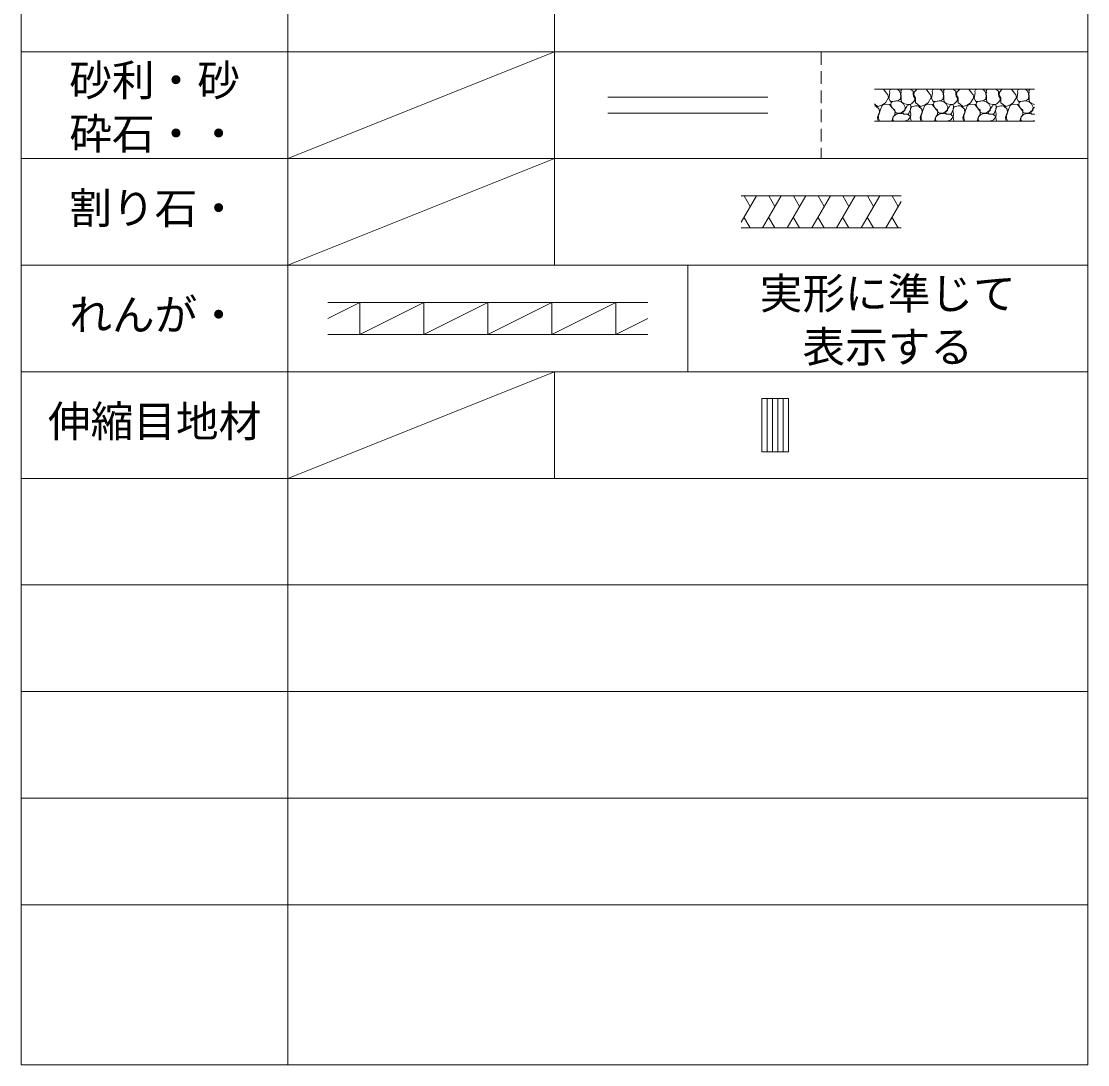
# Model space of a CAD drawing. Units: millimetres on the paper. Extents: x -203 to 203, y -134 to 134.
# Drawn here: x -102.3 to -2.3, y -134.3 to -36.4 of the extents above; entities that cross this region are included whole.
import ezdxf
from ezdxf.enums import TextEntityAlignment as Align

# ---------------------------------------------------------------- set-up
doc = ezdxf.new("R2010")
doc.units = ezdxf.units.MM
doc.linetypes.add('DASHED1', pattern=[1.8, 1.2, -0.6])
for name, color, linetype, lineweight in [('E-2_下地全般', 4, 'Continuous', 5), ('E-4_内外仕上防水', 2, 'Continuous', 9), ('E-7_ハッチ', 4, 'Continuous', 5), ('E-D_仮設・その他', 7, 'Continuous', 9), ('E-E_金属(水)_石(白)', 4, 'Continuous', 5), ('F-D_枠・罫線', 3, 'Continuous', 9)]:
    doc.layers.add(name, color=color, linetype=linetype, lineweight=lineweight)
doc.layers.add('E-9_文字・引出線', color=3, linetype='Continuous')
doc.styles.add('ＭＳ ゴシック', font='')
doc.styles.get('ＭＳ ゴシック').set_extended_font_data('MS Gothic')

msp = doc.modelspace()

# ---------------------------------------------------------------- linework, layer by layer
at = {"layer": 'E-2_下地全般'}
for p, q in [((-43.576, -62.772), (-73.576, -62.772)), ((-73.576, -64.272), (-70.576, -62.772)), ((-70.576, -65.772), (-70.576, -62.772)), ((-64.576, -65.772), (-64.576, -62.772)), ((-58.576, -65.772), (-58.576, -62.772)), ((-52.576, -65.772), (-52.576, -62.772)), ((-46.576, -65.772), (-46.576, -62.772)), ((-46.576, -65.772), (-43.576, -64.272)), ((-43.576, -65.772), (-73.576, -65.772))]:
    msp.add_line(p, q, dxfattribs=at)
at = {"layer": 'E-4_内外仕上防水'}
for p, q in [((-30.379, -71.775), (-32.877, -71.775)), ((-32.877, -71.775), (-32.877, -76.77)), ((-30.379, -76.77), (-30.379, -71.775)), ((-32.877, -76.77), (-30.379, -76.77))]:
    msp.add_line(p, q, dxfattribs=at)
at = {"layer": 'E-7_ハッチ'}
for p, q in [((-21.212, -43.089), (-21.465, -42.772)), ((-20.833, -42.836), (-20.897, -42.941)), ((-20.897, -42.941), (-20.876, -43.131)), ((-20.686, -42.772), (-20.833, -42.836)), ((-20.097, -42.836), (-20.202, -42.772)), ((-19.97, -42.962), (-20.097, -42.836)), ((-19.886, -43.153), (-19.97, -42.962)), ((-19.76, -42.772), (-19.844, -42.92)), ((-19.844, -42.92), (-19.823, -43.047)), ((-18.77, -42.878), (-18.981, -42.772)), ((-18.686, -42.962), (-18.77, -42.878)), ((-18.686, -43.195), (-18.686, -42.962)), ((-18.328, -42.772), (-18.581, -43.047)), ((-17.212, -43.089), (-17.465, -42.772)), ((-16.833, -42.836), (-16.897, -42.941)), ((-16.897, -42.941), (-16.876, -43.131)), ((-16.686, -42.772), (-16.833, -42.836)), ((-16.097, -42.836), (-16.202, -42.772)), ((-15.97, -42.962), (-16.097, -42.836)), ((-15.886, -43.153), (-15.97, -42.962)), ((-15.76, -42.772), (-15.844, -42.92)), ((-15.844, -42.92), (-15.823, -43.047)), ((-14.77, -42.878), (-14.981, -42.772)), ((-14.686, -42.962), (-14.77, -42.878)), ((-14.686, -43.195), (-14.686, -42.962)), ((-14.328, -42.772), (-14.581, -43.047)), ((-13.212, -43.089), (-13.465, -42.772)), ((-12.833, -42.836), (-12.897, -42.941)), ((-12.897, -42.941), (-12.876, -43.131)), ((-12.686, -42.772), (-12.833, -42.836)), ((-12.097, -42.836), (-12.202, -42.772)), ((-11.97, -42.962), (-12.097, -42.836)), ((-11.886, -43.153), (-11.97, -42.962)), ((-11.76, -42.772), (-11.844, -42.92)), ((-11.844, -42.92), (-11.823, -43.047)), ((-10.77, -42.878), (-10.981, -42.772)), ((-10.686, -42.962), (-10.77, -42.878)), ((-10.686, -43.195), (-10.686, -42.962)), ((-10.328, -42.772), (-10.581, -43.047)), ((-9.212, -43.089), (-9.465, -42.772)), ((-8.833, -42.836), (-8.897, -42.941)), ((-8.897, -42.941), (-8.876, -43.131)), ((-8.686, -42.772), (-8.833, -42.836)), ((-8.097, -42.836), (-8.202, -42.772)), ((-7.97, -42.962), (-8.097, -42.836)), ((-7.886, -43.153), (-7.97, -42.962)), ((-7.76, -42.772), (-7.844, -42.92)), ((-7.844, -42.92), (-7.823, -43.047)), ((-21.297, -44.04), (-21.002, -43.533)), ((-21.065, -43.301), (-21.212, -43.089)), ((-21.002, -43.533), (-21.065, -43.301)), ((-20.939, -43.512), (-20.981, -43.639)), ((-20.981, -43.639), (-20.855, -43.85)), ((-20.918, -43.216), (-20.939, -43.512)), ((-20.876, -43.131), (-20.918, -43.216)), ((-20.855, -43.85), (-20.785, -43.906)), ((-20.622, -43.906), (-20.785, -43.906)), ((-20.749, -44.019), (-20.623, -43.913)), ((-20.623, -43.913), (-20.349, -43.892)), ((-20.622, -43.906), (-20.066, -43.818)), ((-20.349, -43.892), (-20.118, -43.85)), ((-20.118, -43.85), (-19.802, -43.934)), ((-20.066, -43.818), (-19.907, -43.702)), ((-19.907, -43.702), (-19.844, -43.448)), ((-19.844, -43.448), (-19.886, -43.153)), ((-19.823, -43.047), (-19.844, -43.237)), ((-19.844, -43.237), (-19.823, -43.385)), ((-19.823, -43.385), (-19.823, -43.808)), ((-19.823, -43.808), (-19.76, -43.977)), ((-19.802, -43.934), (-19.591, -44.146)), ((-19.76, -43.977), (-19.633, -44.061)), ((-18.833, -44.146), (-18.56, -43.85)), ((-18.644, -43.406), (-18.686, -43.195)), ((-18.518, -43.617), (-18.644, -43.406)), ((-18.581, -43.047), (-18.623, -43.322)), ((-18.623, -43.322), (-18.476, -43.575)), ((-18.56, -43.85), (-18.518, -43.617)), ((-18.476, -43.575), (-18.455, -43.808)), ((-18.455, -43.808), (-18.455, -44.04)), ((-17.297, -44.04), (-17.002, -43.533)), ((-17.065, -43.301), (-17.212, -43.089)), ((-17.002, -43.533), (-17.065, -43.301)), ((-16.939, -43.512), (-16.981, -43.639)), ((-16.981, -43.639), (-16.855, -43.85)), ((-16.918, -43.216), (-16.939, -43.512)), ((-16.876, -43.131), (-16.918, -43.216)), ((-16.855, -43.85), (-16.785, -43.906)), ((-16.622, -43.906), (-16.785, -43.906)), ((-16.749, -44.019), (-16.623, -43.913)), ((-16.623, -43.913), (-16.349, -43.892)), ((-16.622, -43.906), (-16.066, -43.818)), ((-16.349, -43.892), (-16.118, -43.85)), ((-16.118, -43.85), (-15.802, -43.934)), ((-16.066, -43.818), (-15.907, -43.702)), ((-15.907, -43.702), (-15.844, -43.448)), ((-15.844, -43.448), (-15.886, -43.153)), ((-15.823, -43.047), (-15.844, -43.237)), ((-15.844, -43.237), (-15.823, -43.385)), ((-15.823, -43.385), (-15.823, -43.808)), ((-15.823, -43.808), (-15.76, -43.977)), ((-15.802, -43.934), (-15.591, -44.146)), ((-15.76, -43.977), (-15.633, -44.061)), ((-14.833, -44.146), (-14.56, -43.85)), ((-14.644, -43.406), (-14.686, -43.195)), ((-14.518, -43.617), (-14.644, -43.406)), ((-14.581, -43.047), (-14.623, -43.322)), ((-14.623, -43.322), (-14.476, -43.575)), ((-14.56, -43.85), (-14.518, -43.617)), ((-14.476, -43.575), (-14.455, -43.808)), ((-14.455, -43.808), (-14.455, -44.04)), ((-13.297, -44.04), (-13.002, -43.533)), ((-13.065, -43.301), (-13.212, -43.089)), ((-13.002, -43.533), (-13.065, -43.301)), ((-12.939, -43.512), (-12.981, -43.639)), ((-12.981, -43.639), (-12.855, -43.85)), ((-12.918, -43.216), (-12.939, -43.512)), ((-12.876, -43.131), (-12.918, -43.216)), ((-12.855, -43.85), (-12.785, -43.906)), ((-12.622, -43.906), (-12.785, -43.906)), ((-12.749, -44.019), (-12.623, -43.913)), ((-12.623, -43.913), (-12.349, -43.892)), ((-12.622, -43.906), (-12.066, -43.818)), ((-12.349, -43.892), (-12.118, -43.85)), ((-12.118, -43.85), (-11.802, -43.934)), ((-12.066, -43.818), (-11.907, -43.702)), ((-11.907, -43.702), (-11.844, -43.448)), ((-11.844, -43.448), (-11.886, -43.153)), ((-11.823, -43.047), (-11.844, -43.237)), ((-11.844, -43.237), (-11.823, -43.385)), ((-11.823, -43.385), (-11.823, -43.808)), ((-11.823, -43.808), (-11.76, -43.977)), ((-11.802, -43.934), (-11.591, -44.146)), ((-11.76, -43.977), (-11.633, -44.061)), ((-10.833, -44.146), (-10.56, -43.85)), ((-10.644, -43.406), (-10.686, -43.195)), ((-10.518, -43.617), (-10.644, -43.406)), ((-10.581, -43.047), (-10.623, -43.322)), ((-10.623, -43.322), (-10.476, -43.575)), ((-10.56, -43.85), (-10.518, -43.617)), ((-10.476, -43.575), (-10.455, -43.808)), ((-10.455, -43.808), (-10.455, -44.04)), ((-9.297, -44.04), (-9.002, -43.533)), ((-9.065, -43.301), (-9.212, -43.089)), ((-9.002, -43.533), (-9.065, -43.301)), ((-8.939, -43.512), (-8.981, -43.639)), ((-8.981, -43.639), (-8.855, -43.85)), ((-8.918, -43.216), (-8.939, -43.512)), ((-8.876, -43.131), (-8.918, -43.216)), ((-8.855, -43.85), (-8.785, -43.906)), ((-8.622, -43.906), (-8.785, -43.906)), ((-8.749, -44.019), (-8.623, -43.913)), ((-8.623, -43.913), (-8.349, -43.892)), ((-8.622, -43.906), (-8.066, -43.818)), ((-8.349, -43.892), (-8.118, -43.85)), ((-8.118, -43.85), (-7.802, -43.934)), ((-8.066, -43.818), (-7.907, -43.702)), ((-7.907, -43.702), (-7.844, -43.448)), ((-7.844, -43.448), (-7.886, -43.153)), ((-7.823, -43.047), (-7.844, -43.237)), ((-7.844, -43.237), (-7.823, -43.385)), ((-7.823, -43.385), (-7.823, -43.808)), ((-7.823, -43.808), (-7.76, -43.977)), ((-7.802, -43.934), (-7.591, -44.146)), ((-7.76, -43.977), (-7.633, -44.061)), ((-22.328, -44.144), (-22.223, -44.23)), ((-22.328, -44.337), (-22.202, -44.357)), ((-22.223, -44.23), (-22.012, -44.378)), ((-22.012, -44.378), (-21.633, -44.272)), ((-21.865, -45.075), (-21.76, -44.653)), ((-21.76, -44.653), (-21.591, -44.293)), ((-21.633, -44.272), (-21.297, -44.04)), ((-21.591, -44.293), (-21.339, -44.167)), ((-20.77, -44.188), (-20.749, -44.019)), ((-20.728, -44.42), (-20.77, -44.188)), ((-20.602, -44.568), (-20.728, -44.42)), ((-20.412, -44.716), (-20.602, -44.568)), ((-20.391, -44.927), (-20.412, -44.716)), ((-20.223, -45.012), (-20.391, -44.927)), ((-19.697, -44.885), (-19.865, -45.012)), ((-19.486, -44.716), (-19.697, -44.885)), ((-19.591, -44.843), (-19.655, -45.012)), ((-19.633, -44.061), (-19.486, -44.146)), ((-19.591, -44.146), (-19.444, -44.441)), ((-19.465, -44.758), (-19.591, -44.843)), ((-19.486, -44.146), (-19.212, -44.209)), ((-19.444, -44.441), (-19.486, -44.716)), ((-19.423, -44.568), (-19.465, -44.758)), ((-19.276, -44.399), (-19.423, -44.568)), ((-19.212, -44.272), (-19.276, -44.399)), ((-19.212, -44.209), (-18.981, -44.209)), ((-19.065, -44.23), (-19.212, -44.272)), ((-19.086, -45.054), (-19.023, -44.864)), ((-18.96, -44.209), (-19.065, -44.23)), ((-19.023, -44.864), (-18.939, -44.653)), ((-18.981, -44.209), (-18.833, -44.146)), ((-18.897, -44.357), (-18.96, -44.209)), ((-18.939, -44.653), (-18.897, -44.357)), ((-18.476, -44.315), (-18.328, -44.337)), ((-18.455, -44.04), (-18.328, -44.144)), ((-18.328, -44.144), (-18.223, -44.23)), ((-18.328, -44.337), (-18.202, -44.357)), ((-18.223, -44.23), (-18.012, -44.378)), ((-18.012, -44.378), (-17.633, -44.272)), ((-17.865, -45.075), (-17.76, -44.653)), ((-17.76, -44.653), (-17.591, -44.293)), ((-17.633, -44.272), (-17.297, -44.04)), ((-17.591, -44.293), (-17.339, -44.167)), ((-16.77, -44.188), (-16.749, -44.019)), ((-16.728, -44.42), (-16.77, -44.188)), ((-16.602, -44.568), (-16.728, -44.42)), ((-16.412, -44.716), (-16.602, -44.568)), ((-16.391, -44.927), (-16.412, -44.716)), ((-16.223, -45.012), (-16.391, -44.927)), ((-15.697, -44.885), (-15.865, -45.012)), ((-15.486, -44.716), (-15.697, -44.885)), ((-15.591, -44.843), (-15.655, -45.012)), ((-15.633, -44.061), (-15.486, -44.146)), ((-15.591, -44.146), (-15.444, -44.441)), ((-15.465, -44.758), (-15.591, -44.843)), ((-15.486, -44.146), (-15.212, -44.209)), ((-15.444, -44.441), (-15.486, -44.716)), ((-15.423, -44.568), (-15.465, -44.758)), ((-15.276, -44.399), (-15.423, -44.568)), ((-15.212, -44.272), (-15.276, -44.399)), ((-15.212, -44.209), (-14.981, -44.209)), ((-15.065, -44.23), (-15.212, -44.272)), ((-15.086, -45.054), (-15.023, -44.864)), ((-14.96, -44.209), (-15.065, -44.23)), ((-15.023, -44.864), (-14.939, -44.653)), ((-14.981, -44.209), (-14.833, -44.146)), ((-14.897, -44.357), (-14.96, -44.209)), ((-14.939, -44.653), (-14.897, -44.357)), ((-14.476, -44.315), (-14.328, -44.337)), ((-14.455, -44.04), (-14.328, -44.144)), ((-14.328, -44.144), (-14.223, -44.23)), ((-14.328, -44.337), (-14.202, -44.357)), ((-14.223, -44.23), (-14.012, -44.378)), ((-14.012, -44.378), (-13.633, -44.272)), ((-13.865, -45.075), (-13.76, -44.653)), ((-13.76, -44.653), (-13.591, -44.293)), ((-13.633, -44.272), (-13.297, -44.04)), ((-13.591, -44.293), (-13.339, -44.167)), ((-12.77, -44.188), (-12.749, -44.019)), ((-12.728, -44.42), (-12.77, -44.188)), ((-12.602, -44.568), (-12.728, -44.42)), ((-12.412, -44.716), (-12.602, -44.568)), ((-12.391, -44.927), (-12.412, -44.716)), ((-12.223, -45.012), (-12.391, -44.927)), ((-11.697, -44.885), (-11.865, -45.012)), ((-11.486, -44.716), (-11.697, -44.885)), ((-11.591, -44.843), (-11.655, -45.012)), ((-11.633, -44.061), (-11.486, -44.146)), ((-11.591, -44.146), (-11.444, -44.441)), ((-11.465, -44.758), (-11.591, -44.843)), ((-11.486, -44.146), (-11.212, -44.209)), ((-11.444, -44.441), (-11.486, -44.716)), ((-11.423, -44.568), (-11.465, -44.758)), ((-11.276, -44.399), (-11.423, -44.568)), ((-11.212, -44.272), (-11.276, -44.399)), ((-11.212, -44.209), (-10.981, -44.209)), ((-11.065, -44.23), (-11.212, -44.272)), ((-11.086, -45.054), (-11.023, -44.864)), ((-10.96, -44.209), (-11.065, -44.23)), ((-11.023, -44.864), (-10.939, -44.653)), ((-10.981, -44.209), (-10.833, -44.146)), ((-10.897, -44.357), (-10.96, -44.209)), ((-10.939, -44.653), (-10.897, -44.357)), ((-10.476, -44.315), (-10.328, -44.337)), ((-10.455, -44.04), (-10.328, -44.144)), ((-10.328, -44.144), (-10.223, -44.23)), ((-10.328, -44.337), (-10.202, -44.357)), ((-10.223, -44.23), (-10.012, -44.378)), ((-10.012, -44.378), (-9.633, -44.272)), ((-9.865, -45.075), (-9.76, -44.653)), ((-9.76, -44.653), (-9.591, -44.293)), ((-9.633, -44.272), (-9.297, -44.04)), ((-9.591, -44.293), (-9.339, -44.167)), ((-8.77, -44.188), (-8.749, -44.019)), ((-8.728, -44.42), (-8.77, -44.188)), ((-8.602, -44.568), (-8.728, -44.42)), ((-8.412, -44.716), (-8.602, -44.568)), ((-8.391, -44.927), (-8.412, -44.716)), ((-8.223, -45.012), (-8.391, -44.927)), ((-7.697, -44.885), (-7.865, -45.012)), ((-7.486, -44.716), (-7.697, -44.885)), ((-7.591, -44.843), (-7.655, -45.012)), ((-7.633, -44.061), (-7.486, -44.146)), ((-7.591, -44.146), (-7.444, -44.441)), ((-7.465, -44.758), (-7.591, -44.843)), ((-7.486, -44.146), (-7.321, -44.184)), ((-7.444, -44.441), (-7.486, -44.716)), ((-7.423, -44.568), (-7.465, -44.758)), ((-7.321, -44.451), (-7.423, -44.568)), ((-21.949, -45.223), (-21.865, -45.075)), ((-21.949, -45.519), (-21.949, -45.223)), ((-21.865, -45.624), (-21.949, -45.519)), ((-21.844, -45.772), (-21.865, -45.624)), ((-20.581, -45.477), (-20.497, -45.286)), ((-20.581, -45.667), (-20.581, -45.477)), ((-20.497, -45.772), (-20.581, -45.667)), ((-20.497, -45.286), (-20.328, -45.139)), ((-20.328, -45.139), (-20.033, -45.033)), ((-19.865, -45.012), (-20.223, -45.012)), ((-20.033, -45.033), (-19.76, -45.033)), ((-19.76, -45.033), (-19.549, -45.117)), ((-19.655, -45.012), (-19.57, -45.096)), ((-19.57, -45.096), (-19.402, -45.117)), ((-19.318, -45.688), (-19.57, -45.772)), ((-19.549, -45.117), (-19.339, -45.117)), ((-19.402, -45.117), (-19.17, -45.096)), ((-19.339, -45.117), (-19.128, -45.181)), ((-19.149, -45.646), (-19.318, -45.688)), ((-19.17, -45.096), (-19.086, -45.054)), ((-19.023, -45.477), (-19.149, -45.646)), ((-19.128, -45.181), (-18.939, -45.329)), ((-18.939, -45.329), (-19.023, -45.477)), ((-18.939, -45.392), (-18.918, -45.096)), ((-18.918, -45.646), (-18.939, -45.392)), ((-18.855, -45.772), (-18.918, -45.646)), ((-17.949, -45.223), (-17.865, -45.075)), ((-17.949, -45.519), (-17.949, -45.223)), ((-17.865, -45.624), (-17.949, -45.519)), ((-17.844, -45.772), (-17.865, -45.624)), ((-16.581, -45.477), (-16.497, -45.286)), ((-16.581, -45.667), (-16.581, -45.477)), ((-16.497, -45.772), (-16.581, -45.667)), ((-16.497, -45.286), (-16.328, -45.139)), ((-16.328, -45.139), (-16.033, -45.033)), ((-15.865, -45.012), (-16.223, -45.012)), ((-16.033, -45.033), (-15.76, -45.033)), ((-15.76, -45.033), (-15.549, -45.117)), ((-15.655, -45.012), (-15.57, -45.096)), ((-15.57, -45.096), (-15.402, -45.117)), ((-15.318, -45.688), (-15.57, -45.772)), ((-15.549, -45.117), (-15.339, -45.117)), ((-15.402, -45.117), (-15.17, -45.096)), ((-15.339, -45.117), (-15.128, -45.181)), ((-15.149, -45.646), (-15.318, -45.688)), ((-15.17, -45.096), (-15.086, -45.054)), ((-15.023, -45.477), (-15.149, -45.646)), ((-15.128, -45.181), (-14.939, -45.329)), ((-14.939, -45.329), (-15.023, -45.477)), ((-14.939, -45.392), (-14.918, -45.096)), ((-14.918, -45.646), (-14.939, -45.392)), ((-14.855, -45.772), (-14.918, -45.646)), ((-13.949, -45.223), (-13.865, -45.075)), ((-13.949, -45.519), (-13.949, -45.223)), ((-13.865, -45.624), (-13.949, -45.519)), ((-13.844, -45.772), (-13.865, -45.624)), ((-12.581, -45.477), (-12.497, -45.286)), ((-12.581, -45.667), (-12.581, -45.477)), ((-12.497, -45.772), (-12.581, -45.667)), ((-12.497, -45.286), (-12.328, -45.139)), ((-12.328, -45.139), (-12.033, -45.033)), ((-11.865, -45.012), (-12.223, -45.012)), ((-12.033, -45.033), (-11.76, -45.033)), ((-11.76, -45.033), (-11.549, -45.117)), ((-11.655, -45.012), (-11.57, -45.096)), ((-11.57, -45.096), (-11.402, -45.117)), ((-11.318, -45.688), (-11.57, -45.772)), ((-11.549, -45.117), (-11.339, -45.117)), ((-11.402, -45.117), (-11.17, -45.096)), ((-11.339, -45.117), (-11.128, -45.181)), ((-11.149, -45.646), (-11.318, -45.688)), ((-11.17, -45.096), (-11.086, -45.054)), ((-11.023, -45.477), (-11.149, -45.646)), ((-11.128, -45.181), (-10.939, -45.329)), ((-10.939, -45.329), (-11.023, -45.477)), ((-10.939, -45.392), (-10.918, -45.096)), ((-10.918, -45.646), (-10.939, -45.392)), ((-10.855, -45.772), (-10.918, -45.646)), ((-9.949, -45.223), (-9.865, -45.075)), ((-9.949, -45.519), (-9.949, -45.223)), ((-9.865, -45.624), (-9.949, -45.519)), ((-9.844, -45.772), (-9.865, -45.624)), ((-8.581, -45.477), (-8.497, -45.286)), ((-8.581, -45.667), (-8.581, -45.477)), ((-8.497, -45.772), (-8.581, -45.667)), ((-8.497, -45.286), (-8.328, -45.139)), ((-8.328, -45.139), (-8.033, -45.033)), ((-7.865, -45.012), (-8.223, -45.012)), ((-8.033, -45.033), (-7.76, -45.033)), ((-7.76, -45.033), (-7.549, -45.117)), ((-7.655, -45.012), (-7.57, -45.096)), ((-7.57, -45.096), (-7.402, -45.117)), ((-7.321, -45.689), (-7.57, -45.772)), ((-7.549, -45.117), (-7.339, -45.117)), ((-7.402, -45.117), (-7.321, -45.11)), ((-7.339, -45.117), (-7.321, -45.123)), ((-34.829, -55.24), (-33.394, -52.772)), ((-34.55, -52.772), (-33.974, -53.771)), ((-32.825, -55.772), (-31.08, -52.772)), ((-32.237, -52.772), (-31.661, -53.771)), ((-30.511, -55.772), (-28.766, -52.772)), ((-29.923, -52.772), (-29.347, -53.771)), ((-28.197, -55.772), (-26.453, -52.772)), ((-27.61, -52.772), (-27.033, -53.771)), ((-25.884, -55.772), (-24.139, -52.772)), ((-25.296, -52.772), (-24.72, -53.771)), ((-23.57, -55.772), (-21.826, -52.772)), ((-22.982, -52.772), (-22.406, -53.771)), ((-20.669, -52.772), (-20.092, -53.771)), ((-21.257, -55.772), (-19.822, -53.305)), ((-33.981, -55.772), (-34.558, -54.774)), ((-31.668, -55.772), (-32.244, -54.774)), ((-29.354, -55.772), (-29.931, -54.774)), ((-27.041, -55.772), (-27.617, -54.774)), ((-24.727, -55.772), (-25.303, -54.774)), ((-22.413, -55.772), (-22.99, -54.774)), ((-20.1, -55.772), (-20.676, -54.774)), ((-70.576, -65.772), (-64.576, -62.772)), ((-64.576, -65.772), (-58.576, -62.772)), ((-58.576, -65.772), (-52.576, -62.772)), ((-52.576, -65.772), (-46.576, -62.772)), ((-32.39, -71.775), (-32.39, -76.77)), ((-31.882, -71.775), (-31.882, -76.77)), ((-31.395, -71.775), (-31.395, -76.77)), ((-30.887, -71.775), (-30.887, -76.77))]:
    msp.add_line(p, q, dxfattribs=at)
for points in [[(-22.202, -44.357), (-21.886, -44.631), (-21.844, -44.906), (-21.949, -45.139), (-22.033, -45.434), (-21.991, -45.561), (-21.97, -45.772)], [(-21.339, -44.167), (-20.918, -44.188), (-20.665, -44.526), (-20.518, -44.674), (-20.391, -44.864), (-20.412, -45.075), (-20.455, -45.223), (-20.56, -45.371), (-20.623, -45.498), (-20.665, -45.709), (-20.707, -45.772)], [(-18.918, -45.096), (-18.981, -44.779), (-18.924, -44.7), (-18.906, -44.517), (-18.832, -44.414), (-18.476, -44.315)], [(-18.202, -44.357), (-17.886, -44.631), (-17.844, -44.906), (-17.949, -45.139), (-18.033, -45.434), (-17.991, -45.561), (-17.97, -45.772)], [(-17.339, -44.167), (-16.918, -44.188), (-16.665, -44.526), (-16.518, -44.674), (-16.391, -44.864), (-16.412, -45.075), (-16.455, -45.223), (-16.56, -45.371), (-16.623, -45.498), (-16.665, -45.709), (-16.707, -45.772)], [(-14.918, -45.096), (-14.981, -44.779), (-14.924, -44.7), (-14.906, -44.517), (-14.832, -44.414), (-14.476, -44.315)], [(-14.202, -44.357), (-13.886, -44.631), (-13.844, -44.906), (-13.949, -45.139), (-14.033, -45.434), (-13.991, -45.561), (-13.97, -45.772)], [(-13.339, -44.167), (-12.918, -44.188), (-12.665, -44.526), (-12.518, -44.674), (-12.391, -44.864), (-12.412, -45.075), (-12.455, -45.223), (-12.56, -45.371), (-12.623, -45.498), (-12.665, -45.709), (-12.707, -45.772)], [(-10.918, -45.096), (-10.981, -44.779), (-10.924, -44.7), (-10.906, -44.517), (-10.832, -44.414), (-10.476, -44.315)], [(-10.202, -44.357), (-9.886, -44.631), (-9.844, -44.906), (-9.949, -45.139), (-10.033, -45.434), (-9.991, -45.561), (-9.97, -45.772)], [(-9.339, -44.167), (-8.918, -44.188), (-8.665, -44.526), (-8.518, -44.674), (-8.391, -44.864), (-8.412, -45.075), (-8.455, -45.223), (-8.56, -45.371), (-8.623, -45.498), (-8.665, -45.709), (-8.707, -45.772)]]:
    msp.add_lwpolyline(points, dxfattribs=at)
at = {"layer": 'E-D_仮設・その他'}
for p, q in [((-22.328, -42.772), (-7.321, -42.772)), ((-47.329, -43.522), (-32.329, -43.522)), ((-47.329, -45.022), (-32.329, -45.022)), ((-22.328, -45.772), (-7.321, -45.772)), ((-34.829, -52.772), (-19.822, -52.772)), ((-34.829, -55.772), (-19.822, -55.772))]:
    msp.add_line(p, q, dxfattribs=at)
at = {"layer": 'E-E_金属(水)_石(白)', "linetype": 'DASHED1'}
msp.add_line((-27.325, -39.272), (-27.325, -49.272), dxfattribs=at)
at = {"layer": 'F-D_枠・罫線'}
for p, q in [((-102.327, 105.728), (-102.327, -134.28)), ((-77.327, 105.728), (-77.327, -134.28)), ((-52.326, 105.728), (-52.326, -59.272)), ((-2.324, -134.28), (-2.324, 105.728)), ((-102.327, -39.272), (-2.324, -39.272)), ((-52.326, -39.272), (-77.327, -49.272)), ((-102.327, -49.272), (-2.324, -49.272)), ((-77.327, -59.272), (-52.326, -49.272)), ((-102.327, -59.272), (-2.324, -59.272)), ((-39.826, -59.272), (-39.826, -69.272)), ((-102.327, -69.272), (-2.324, -69.272)), ((-77.327, -79.272), (-52.326, -69.272)), ((-52.326, -69.272), (-52.326, -79.272)), ((-102.327, -79.272), (-2.324, -79.272)), ((-102.327, -89.272), (-2.324, -89.272)), ((-102.327, -99.272), (-2.324, -99.272)), ((-102.327, -109.272), (-2.324, -109.272)), ((-102.327, -119.272), (-2.324, -119.272)), ((-102.327, -134.28), (-2.324, -134.28))]:
    msp.add_line(p, q, dxfattribs=at)

# ---------------------------------------------------------------- texts
at = {"layer": 'E-9_文字・引出線', "style": 'ＭＳ ゴシック'}
for s, p in [('砂利・砂', (-97.827, -44.272)), ('砕石・・', (-97.827, -49.272)), ('割り石・', (-97.827, -56.272)), ('実形に準じて', (-33.075, -64.272)), ('れんが・', (-97.827, -66.272)), ('表示する', (-29.075, -69.272)), ('伸縮目地材', (-99.827, -76.272))]:
    msp.add_text(s, height=2.933, dxfattribs=at).set_placement(p, align=Align.BOTTOM_LEFT)

doc.saveas('drawing.dxf')
